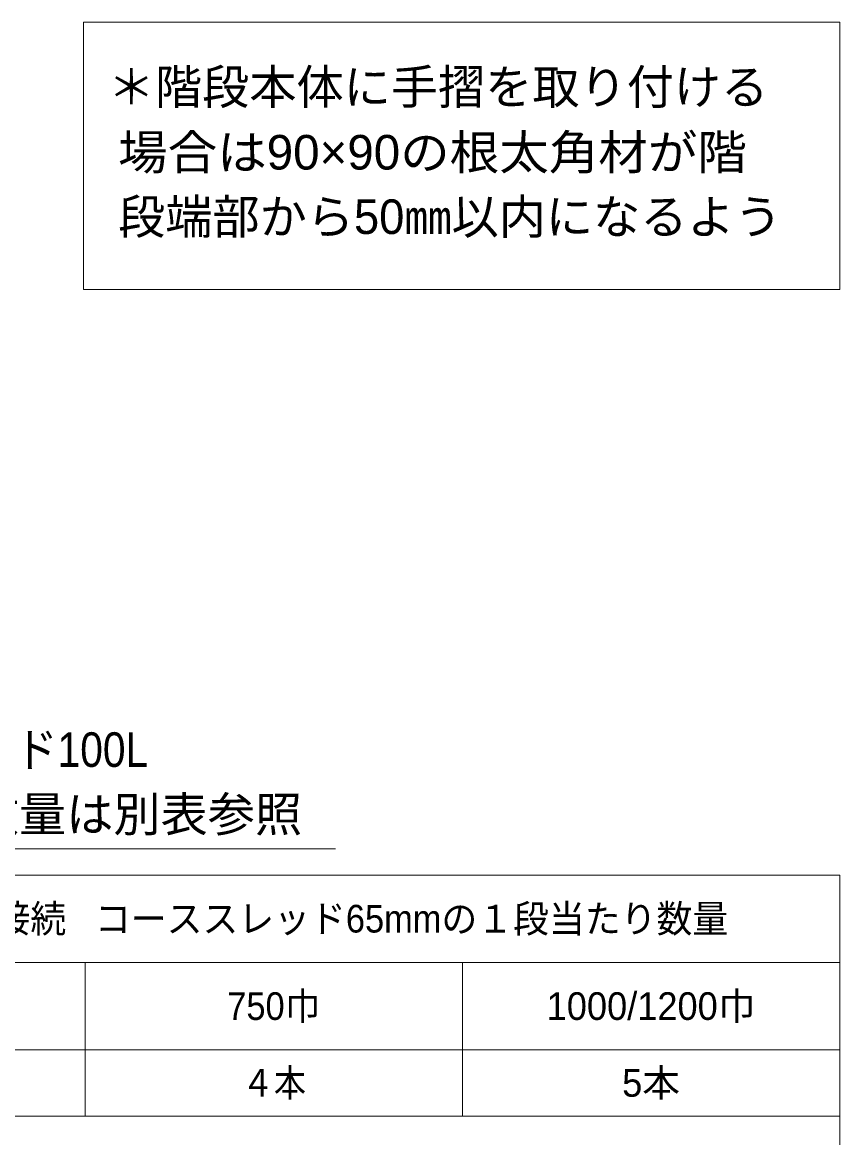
# Model space of a CAD drawing. Units: millimetres at full size, sheet at 1:20; details may follow other scales. Extents: x 200 to 8200, y 186 to 5740.
# Drawn here: x 4841 to 6010, y 1301 to 2896 of the extents above; entities that cross this region are included whole.
import ezdxf
from ezdxf.enums import TextEntityAlignment as Align

# ---------------------------------------------------------------- set-up
doc = ezdxf.new("R2010")
doc.units = ezdxf.units.MM
doc.header["$LTSCALE"] = 20
for name, color, linetype, lineweight in [('引出線', 7, 'Continuous', 13), ('注記', 7, 'Continuous', 20), ('表', 7, 'Continuous', 15)]:
    doc.layers.add(name, color=color, linetype=linetype, lineweight=lineweight)
doc.layers.add('文字', color=7, linetype='Continuous')
doc.styles.add('ＭＳ Ｐゴシック', font='')
doc.styles.get('ＭＳ Ｐゴシック').set_extended_font_data('MS PGothic')

msp = doc.modelspace()

# ---------------------------------------------------------------- linework, layer by layer
at = {"layer": '引出線'}
msp.add_lwpolyline([(4106, 2322.78), (4457.55, 1713.87), (5288.94, 1713.87)], dxfattribs=at)
at = {"layer": '注記'}
msp.add_lwpolyline([(4928.47, 2896.09), (6010.3, 2896.09), (6010.3, 2513.96), (4928.47, 2513.96)], close=True, dxfattribs=at)
at = {"layer": '表'}
for p, q in [((4282.41, 1676.52), (6010.3, 1676.52)), ((6010.3, 1676.52), (6010.3, 1017.31)), ((4282.41, 1551.52), (6010.3, 1551.52)), ((4930.86, 1551.52), (4930.86, 1331.78)), ((5470.58, 1551.52), (5470.58, 1331.78)), ((4282.41, 1426.52), (6010.3, 1426.52)), ((4282.41, 1331.78), (6010.3, 1331.78))]:
    msp.add_line(p, q, dxfattribs=at)

# ---------------------------------------------------------------- texts
at = {"layer": '文字', "style": 'ＭＳ Ｐゴシック', "width": 0.9}
msp.add_text('コーススレッド100L', height=49.49, dxfattribs=at).set_placement((4465.96, 1816.27), align=Align.BOTTOM_LEFT)
at = {"layer": '文字', "style": 'ＭＳ Ｐゴシック'}
msp.add_text('1段あたり数量は別表参照', height=49.49, dxfattribs=at).set_placement((4462.55, 1723.84), align=Align.BOTTOM_LEFT)
at = {"layer": '注記', "style": 'ＭＳ Ｐゴシック'}
for s, p in [('＊階段本体に手摺を取り付ける', (4963.06, 2764.17)), ('段端部から50㎜以内になるよう', (4977.83, 2578.47))]:
    msp.add_text(s, height=49.49, dxfattribs=at).set_placement(p, align=Align.BOTTOM_LEFT)
at = {"layer": '注記', "style": 'ＭＳ Ｐゴシック', "width": 1.05}
msp.add_text('場合は90×90の根太角材が階', height=49.49, dxfattribs=at).set_placement((4977.83, 2670.61), align=Align.BOTTOM_LEFT)
at = {"layer": '表', "style": 'ＭＳ Ｐゴシック'}
for s, width, p in [('階段本体同士の接続   コーススレッド65mmの１段当たり数量', 0.95, (5146.36, 1614.02)), ('750巾', 0.95, (5200.72, 1489.02)), ('４本', 0.85, (5200.72, 1379.15))]:
    msp.add_text(s, height=39.59, dxfattribs=dict(at, width=width)).set_placement(p, align=Align.MIDDLE_CENTER)
for s, p in [('1000/1200巾', (5740.44, 1489.02)), ('5本', (5740.44, 1379.15))]:
    msp.add_text(s, height=39.59, dxfattribs=at).set_placement(p, align=Align.MIDDLE_CENTER)

doc.saveas('drawing.dxf')
